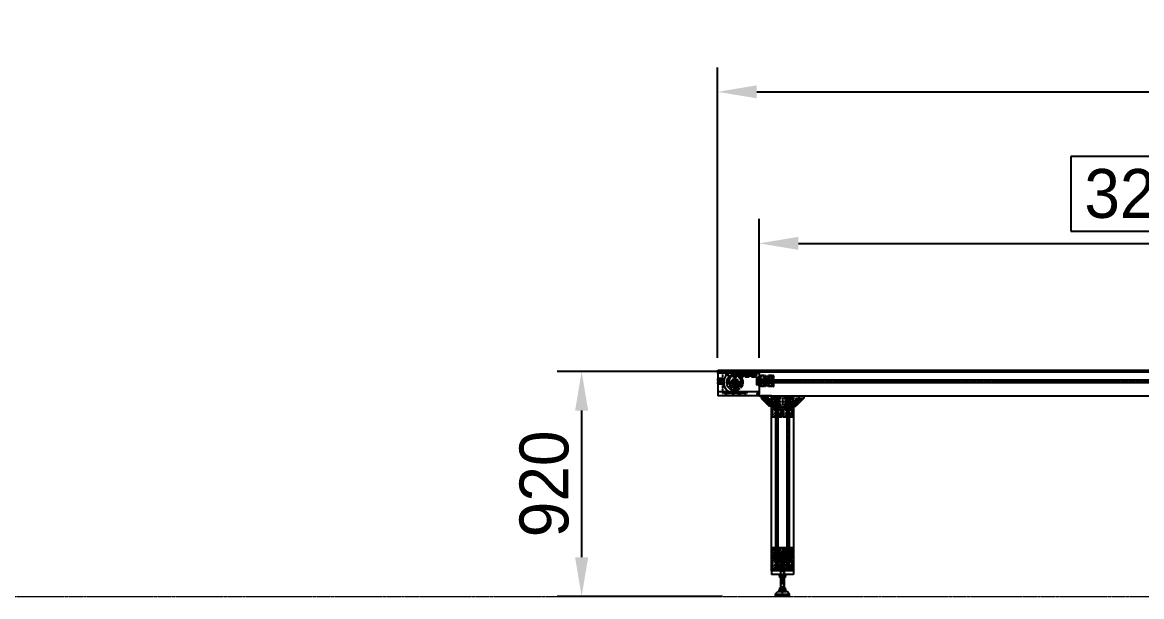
# Model space of a CAD drawing. Header units: inches. Extents: x 0 to 77285, y -118 to 40065.
# Drawn here: x 15022 to 19598, y 9719 to 12067 of the extents above; entities that cross this region are included whole.
import ezdxf

# ---------------------------------------------------------------- set-up
doc = ezdxf.new("R2010")
doc.units = ezdxf.units.IN
doc.header["$LTSCALE"] = 5
doc.header["$MEASUREMENT"] = 0
for name, pattern in [('CENTER', [2, 1.25, -0.25, 0.25, -0.25]), ('HIDDEN', [0.375, 0.25, -0.125]), ('PHANTOM', [2.5, 1.25, -0.25, 0.25, -0.25, 0.25, -0.25])]:
    doc.linetypes.add(name, pattern=pattern)
for name, color, linetype in [('11', 1, 'CENTER'), ('22', 2, 'HIDDEN'), ('44', 4, 'Continuous'), ('A', 8, 'Continuous'), ('B', 123, 'Continuous'), ('G', 231, 'Continuous'), ('T', 3, 'Continuous')]:
    doc.layers.add(name, color=color, linetype=linetype)
doc.layers.add('33', color=3, linetype='PHANTOM', lineweight=9)
doc.styles.add('SCI', font='')
doc.styles.get('SCI').set_extended_font_data('Gulim')
doc.dimstyles.new('S', dxfattribs={"dimscale": 100, "dimtxt": 2.5, "dimasz": 2, "dimexe": 1.25, "dimexo": 0.625, "dimgap": -0.625, "dimtad": 1, "dimdec": 8, "dimtxsty": 'SCI', "dimcen": 2.5, "dimclrd": 1, "dimclre": 1, "dimclrt": 7, "dimadec": 8, "dimazin": 2, "dimtfac": 1, "dimtdec": 8, "dimtmove": 0, "dimatfit": 3, "dimfxl": 1, "dimarcsym": 0})
doc.dimstyles.new('SCH', dxfattribs={"dimtxt": 2.5, "dimasz": 2, "dimexe": 1.25, "dimexo": 0.625, "dimtad": 1, "dimdec": 8, "dimtxsty": 'SCI', "dimcen": 2.5, "dimclrd": 4, "dimclre": 4, "dimclrt": 7, "dimadec": 8, "dimazin": 2, "dimtfac": 1, "dimtdec": 8, "dimtmove": 0, "dimatfit": 3, "dimfxl": 1, "dimarcsym": 0})

# ---------------------------------------------------------------- blocks, each defined once
blk = doc.blocks.new('A$C527eae81')
for p, q in [((0, 76.5), (0, 0)), ((34, 76.5), (0, 76.5)), ((34, 76.5), (34, 67.45)), ((34, 67.45), (46.5, 67.45)), ((46.5, 67.45), (46.5, 38.25)), ((93.5, 67.45), (93.5, 38.25)), ((93.5, 67.45), (106, 67.45)), ((106, 76.5), (106, 67.45)), ((170, 76.5), (106, 76.5)), ((170, 76.5), (170, 0)), ((170, 0), (0, 0)), ((46.5, 38.25), (50, 38.25)), ((90, 38.25), (93.5, 38.25))]:
    blk.add_line(p, q)
at = {"color": 7, "linetype": 'Continuous'}
for centre in [(40, 38.25), (100, 38.25)]:
    blk.add_circle(centre, 3.324, dxfattribs=at)
blk.add_arc((70, 38.25), 20, 180, 0)
at = {"layer": '11'}
for p, q in [((-3, 50.5), (23, 50.5)), ((70, 8.25), (70, 68.25)), ((156.9, 50.5), (172.1, 50.5)), ((-3, 36.5), (23, 36.5)), ((34, 38.25), (46.5, 38.25)), ((40, 32.25), (40, 44.25)), ((50, 38.25), (90, 38.25)), ((93.5, 38.25), (106, 38.25)), ((100, 32.25), (100, 44.25)), ((156.9, 36.5), (172.1, 36.5))]:
    blk.add_line(p, q, dxfattribs=at)
at = {"layer": '22'}
for p, q in [((20, 54.688), (0, 54.688)), ((0, 46.312), (20, 46.312)), ((20, 76.5), (20, 0)), ((170, 58), (159, 58)), ((159, 58), (159, 29)), ((159, 54.7), (170, 54.7)), ((159, 46.3), (170, 46.3)), ((20, 40.688), (0, 40.688)), ((0, 32.312), (20, 32.312)), ((159, 40.7), (170, 40.7)), ((159, 32.3), (170, 32.3)), ((159, 29), (170, 29))]:
    blk.add_line(p, q, dxfattribs=at)
blk.add_arc((70, 38.25), 23.5, 180, 0, dxfattribs=at)
at = {"layer": 'T'}
for p, q in [((0, 55.5), (20, 55.5)), ((20, 45.5), (0, 45.5)), ((0, 41.5), (20, 41.5)), ((20, 31.5), (0, 31.5))]:
    blk.add_line(p, q, dxfattribs=at)
at = {"layer": 'T', "linetype": 'Continuous'}
for centre in [(40, 38.25), (100, 38.25)]:
    blk.add_arc(centre, 4, 260.008247, 189.992805, dxfattribs=at)
blk = doc.blocks.new('A$C9156b573')
for p, q in [((0, 0), (0, -16.5)), ((170, 0), (0, 0)), ((170, 0), (170, -16.5)), ((170, -16.5), (0, -16.5))]:
    blk.add_line(p, q)
at = {"color": 7, "linetype": 'Continuous'}
for centre in [(35, -8.25), (163, -8.25)]:
    blk.add_circle(centre, 1.62, dxfattribs=at)
blk.add_circle((88.5, -8.25), 3.5)
at = {"layer": '11'}
for p, q in [((32, -8.25), (38, -8.25)), ((35, -11.25), (35, -5.25)), ((83.25, -8.25), (93.75, -8.25)), ((88.5, -13.5), (88.5, -3)), ((160, -8.25), (166, -8.25)), ((163, -11.25), (163, -5.25))]:
    blk.add_line(p, q, dxfattribs=at)
at = {"layer": '22'}
for p, q in [((20, 0), (20, -5.25)), ((120, -5.25), (120, 0)), ((20, -5.25), (113.62, -5.25)), ((63.5, -16.5), (63.5, -5.25)), ((113.5, -16.5), (113.5, -5.25)), ((113.5, -5.25), (120, -5.25))]:
    blk.add_line(p, q, dxfattribs=at)
at = {"layer": 'T', "linetype": 'Continuous'}
for centre in [(35, -8.25), (163, -8.25)]:
    blk.add_arc(centre, 2, 260.00825, 189.9928, dxfattribs=at)
blk = doc.blocks.new('A$Ce908c1b8')
at = {"color": 7}
for p, q in [((0, 0), (0, 5.5)), ((170, 5.5), (0, 5.5)), ((170, 0), (0, 0)), ((170, 0), (170, 5.5))]:
    blk.add_line(p, q, dxfattribs=at)
at = {"layer": 'G'}
for p, q in [((0, 12.5), (170, 12.5)), ((0, 5.5), (0, 12.5)), ((170, 5.5), (170, 12.5))]:
    blk.add_line(p, q, dxfattribs=at)
blk = doc.blocks.new('A$C24025ef2')
for p, q in [((-32.3, 8.8), (-29.2, 7)), ((-25.6, 15.7), (-29.1, 16.7)), ((-16.7, 29.1), (-15.7, 25.6)), ((-7, 29.2), (-8.8, 32.3)), ((8.8, 32.3), (7, 29.2)), ((15.7, 25.6), (16.7, 29.1)), ((29.1, 16.7), (25.6, 15.7)), ((29.2, 7), (32.3, 8.8)), ((-29.2, -7), (-32.3, -8.8)), ((-29.1, -16.7), (-25.6, -15.7)), ((-15.7, -25.6), (-16.7, -29.1)), ((-8.8, -32.3), (-7, -29.2)), ((7, -29.2), (8.8, -32.3)), ((16.7, -29.1), (15.7, -25.6)), ((25.6, -15.7), (29.1, -16.7)), ((32.3, -8.8), (29.2, -7))]:
    blk.add_line(p, q)
for radius in [15.5, 12.5]:
    blk.add_circle((0, 0), radius)
at = {"linetype": 'Continuous'}
blk.add_circle((0, 0), 8.5, dxfattribs=at)
for start, end in [(150.1523, 164.8477), (105.1523, 119.8477), (60.1523, 74.8477), (15.1523, 29.8477), (195.1523, 209.8477), (240.1523, 254.8477), (285.1523, 299.8477), (330.1523, 344.8477)]:
    blk.add_arc((0, 0), 33.5, start, end, dxfattribs=at)
for centre, start, end in [((-33.2, 0), 299.8125, 60.1875), ((-23.5, 23.5), 254.8125, 15.1875), ((0, 33.2), 209.8125, 330.1875), ((23.5, 23.5), 164.8125, 285.1875), ((33.2, 0), 119.8125, 240.1875), ((-23.5, -23.5), 344.8125, 105.1875), ((0, -33.2), 29.8125, 150.1875), ((23.5, -23.5), 74.8125, 195.1875)]:
    blk.add_arc(centre, 8.02, start, end)
at = {"layer": '11'}
for p, q in [((-34.2, 0), (34.2, 0)), ((0, -34.2), (0, 34.2))]:
    blk.add_line(p, q, dxfattribs=at)
blk.add_circle((0, 0), 33.2, dxfattribs=at)
blk = doc.blocks.new('A$Cdc005fc0')
for p, q in [((-25.4, 6), (0, 6)), ((-25.4, -6), (0, -6))]:
    blk.add_line(p, q)
for centre, radius in [((-25.4, 0), 12.1), ((-25.4, 0), 7.94), ((-25.4, 0), 1.99), ((0, 0), 12.1), ((0, 0), 7.94), ((0, 0), 1.99)]:
    blk.add_circle(centre, radius)
for centre, start, end in [((-25.4, 0), 90, 270), ((0, 0), 270, 90)]:
    blk.add_arc(centre, 6, start, end)
blk = doc.blocks.new('A$Cbf78d022')
at = {"layer": 'B'}
blk.add_line((170, 100), (70, 100), dxfattribs=at)
blk.add_arc((70, 54.8), 45.3, 90, 270, dxfattribs=at)
for name, p in [('A$C527eae81', (0, 16.5)), ('A$Ce908c1b8', (0, 93)), ('A$C9156b573', (0, 16.5))]:
    blk.add_blockref(name, p)
at = {"layer": '22'}
blk.add_blockref('A$C24025ef2', (70, 54.8), dxfattribs=at)
at = {"layer": 'B'}
for p in [(95.4, 87.9), (146.2, 87.9)]:
    blk.add_blockref('A$Cdc005fc0', p, dxfattribs=at)
blk = doc.blocks.new('E0104-20170619.11435441E')
for p, q in [((-30, 6), (-30, 21)), ((-30, 6), (-29, 6)), ((-29, 5), (-29, 6)), ((-29, 5), (-24, 5)), ((-6, 22.5), (-28.5, 22.5)), ((-28, 10.5), (-28, 19.5)), ((-28, 10.5), (-26, 10.5)), ((-10.5, 20.5), (-27, 20.5)), ((-26, 10.5), (-26, 12.5)), ((-26, 12.5), (-20.4, 12.5)), ((-22.4, 12.5), (-24.1, 12.5)), ((-23, 10.5), (-24.1, 10.5)), ((-24, 10.5), (-21, 10.5)), ((-24, 5), (-24, 10.5)), ((-21, 10.5), (-18, 8.5)), ((-20.4, 12.5), (-16, 9.6)), ((-18, -8.5), (-18, 8.5)), ((-16, 1), (-16, 9.6)), ((-16, 1), (-9.9, 1)), ((-10.5, 18.5), (-12.5, 18.5)), ((-12.5, 18.5), (-12.5, 12.9)), ((-12.5, 12.9), (-7.9, 6.1)), ((-10.5, 20.5), (-10.5, 18.5)), ((-10.5, 16.5), (-10.5, 13.5)), ((-5, 16.5), (-10.5, 16.5)), ((-10.5, 13.5), (-6.5, 7.6)), ((-4.9, 1), (-7.4, 1)), ((-6, 22.5), (-6, 21.5)), ((-5, 21.5), (-6, 21.5)), ((-4.2, 2.8), (-6, 4.5)), ((-5, 21.5), (-5, 16.5)), ((-2.8, 4.2), (-4.5, 6)), ((-1, 4.9), (-1, 7.4)), ((1, 4.9), (1, 7.4)), ((2.8, 4.2), (4.5, 6)), ((4.2, 2.8), (6, 4.5)), ((4.9, 1), (7.4, 1)), ((5, 21.5), (5, 16.5)), ((6, 21.5), (5, 21.5)), ((10.5, 16.5), (5, 16.5)), ((6, 22.5), (6, 21.5)), ((28.5, 22.5), (6, 22.5)), ((10.5, 13.5), (6.5, 7.6)), ((12.5, 12.9), (7.9, 6.1)), ((9.9, 1), (16, 1)), ((10.5, 20.5), (10.5, 18.5)), ((27, 20.5), (10.5, 20.5)), ((12.5, 18.5), (10.5, 18.5)), ((10.5, 16.5), (10.5, 13.5)), ((12.5, 18.5), (12.5, 12.9)), ((20.4, 12.5), (16, 9.6)), ((16, 1), (16, 9.6)), ((21, 10.5), (18, 8.5)), ((18, -8.5), (18, 8.5)), ((26, 12.5), (20.4, 12.5)), ((24, 10.5), (21, 10.5)), ((24, 5), (24, 10.5)), ((29, 5), (24, 5)), ((26, 10.5), (26, 12.5)), ((28, 10.5), (26, 10.5)), ((28, 10.5), (28, 19.5)), ((29, 5), (29, 6)), ((30, 6), (29, 6)), ((30, 6), (30, 21)), ((-30, -21), (-30, -6)), ((-30, -6), (-29, -6)), ((-29, -6), (-29, -5)), ((-29, -5), (-24, -5)), ((-6, -22.5), (-28.5, -22.5)), ((-28, -19.5), (-28, -10.5)), ((-28, -10.5), (-26, -10.5)), ((-10.5, -20.5), (-27, -20.5)), ((-26, -12.5), (-26, -10.5)), ((-26, -12.5), (-20.4, -12.5)), ((-24, -10.5), (-24, -5)), ((-24, -10.5), (-21, -10.5)), ((-21, -10.5), (-18, -8.5)), ((-20.4, -12.5), (-16, -9.6)), ((-16, -9.6), (-16, -1)), ((-16, -1), (-9.9, -1)), ((-12.5, -12.9), (-7.9, -6.1)), ((-12.5, -18.5), (-12.5, -12.9)), ((-10.5, -18.5), (-12.5, -18.5)), ((-10.5, -13.5), (-6.5, -7.6)), ((-10.5, -16.5), (-10.5, -13.5)), ((-5, -16.5), (-10.5, -16.5)), ((-10.5, -20.5), (-10.5, -18.5)), ((-4.9, -1), (-7.4, -1)), ((-4.2, -2.8), (-6, -4.5)), ((-6, -22.5), (-6, -21.5)), ((-5, -21.5), (-6, -21.5)), ((-5, -21.5), (-5, -16.5)), ((-2.8, -4.2), (-4.5, -6)), ((-1, -4.9), (-1, -7.4)), ((1, -4.9), (1, -7.4)), ((2.8, -4.2), (4.5, -6)), ((4.2, -2.8), (6, -4.5)), ((4.9, -1), (7.4, -1)), ((5, -21.5), (5, -16.5)), ((10.5, -16.5), (5, -16.5)), ((6, -21.5), (5, -21.5)), ((6, -22.5), (6, -21.5)), ((28.5, -22.5), (6, -22.5)), ((10.5, -13.5), (6.5, -7.6)), ((12.5, -12.9), (7.9, -6.1)), ((9.9, -1), (16, -1)), ((10.5, -16.5), (10.5, -13.5)), ((12.5, -18.5), (10.5, -18.5)), ((10.5, -20.5), (10.5, -18.5)), ((27, -20.5), (10.5, -20.5)), ((12.5, -18.5), (12.5, -12.9)), ((16, -9.6), (16, -1)), ((20.4, -12.5), (16, -9.6)), ((21, -10.5), (18, -8.5)), ((26, -12.5), (20.4, -12.5)), ((24, -10.5), (21, -10.5)), ((24, -10.5), (24, -5)), ((29, -5), (24, -5)), ((26, -12.5), (26, -10.5)), ((28, -10.5), (26, -10.5)), ((28, -19.5), (28, -10.5)), ((29, -6), (29, -5)), ((30, -6), (29, -6)), ((30, -21), (30, -6))]:
    blk.add_line(p, q)
for centre, radius, start, end in [((-28.5, 21), 1.5, 90, 180), ((-27, 19.5), 1, 90, 180), ((0, 0), 10, 142.644, 174.2608), ((0, 0), 7.5, 172.3377, 187.6623), ((0, 0), 10, 49.1403, 130.8597), ((0, 0), 7.5, 127.3377, 142.6623), ((0, 0), 5, 146.537, 168.463), ((0, 0), 5, 101.537, 123.463), ((0, 0), 7.5, 82.3377, 97.6623), ((0, 0), 5, 56.537, 78.463), ((0, 0), 5, 11.537, 33.463), ((0, 0), 7.5, 37.3377, 52.6623), ((0, 0), 7.5, 352.3377, 7.6623), ((0, 0), 10, 5.7392, 39.0281), ((0, 0), 10, 5.7392, 37.356), ((27, 19.5), 1, 0, 90), ((28.5, 21), 1.5, 0, 90), ((-28.5, -21), 1.5, 180, 270), ((-27, -19.5), 1, 180, 270), ((0, 0), 10, 185.7392, 217.356), ((0, 0), 10, 229.1403, 309.2607), ((0, 0), 7.5, 217.3377, 232.6623), ((0, 0), 5, 191.537, 213.463), ((0, 0), 10, 243.4796, 310.8597), ((0, 0), 5, 236.537, 258.463), ((0, 0), 7.5, 262.3377, 277.6623), ((0, 0), 5, 281.537, 303.463), ((0, 0), 5, 326.537, 348.463), ((0, 0), 7.5, 307.3377, 322.6623), ((0, 0), 10, 320.9719, 354.2608), ((0, 0), 10, 322.644, 354.2608), ((27, -19.5), 1, 270, 0), ((28.5, -21), 1.5, 270, 0)]:
    blk.add_arc(centre, radius, start, end)
at = {"layer": '11'}
for p, q in [((0, -22.5), (0, 22.5)), ((30, 0), (-30, 0))]:
    blk.add_line(p, q, dxfattribs=at)
blk = doc.blocks.new('A$C70ac2070')
for p, q in [((170, -7), (7130, -7)), ((170, -40.5), (7130, -40.5)), ((170, -50.5), (7130, -50.5)), ((170, -105.5), (7130, -105.5))]:
    blk.add_line(p, q)
at = {"layer": '11'}
blk.add_line((170, -45.5), (7130, -45.5), dxfattribs=at)
at = {"layer": 'B'}
blk.add_line((170, -5.5), (7130, -5.5), dxfattribs=at)
at = {"layer": 'G'}
blk.add_line((170, 0), (7130, 0), dxfattribs=at)
blk.add_blockref('A$Cbf78d022', (0, -105.5))
at = {"layer": '22'}
blk.add_blockref('E0104-20170619.11435441E', (200, -45.5), dxfattribs=at)
blk = doc.blocks.new('A$C47db6cef')
at = {"ltscale": 0.506191}
for p, q in [((0, 43), (0, 28.5)), ((0, 28.5), (1.5, 28.5)), ((0, 28.5), (0, 16.5)), ((0, 16.5), (0, 2)), ((1.5, 16.5), (0, 16.5)), ((1.5, 28.5), (1.5, 27.5)), ((1.5, 27.5), (6, 27.5)), ((1.5, 17.5), (1.5, 16.5)), ((6, 17.5), (1.5, 17.5)), ((16.5, 45), (2, 45)), ((2, 0), (16.5, 0)), ((3.1, 40.5), (2.3, 41.3)), ((2.3, 35.7), (3.1, 36.5)), ((3.1, 8.5), (2.3, 9.3)), ((2.3, 3.7), (3.1, 4.5)), ((3.7, 42.7), (4.5, 41.9)), ((4.5, 35.1), (3.7, 34.3)), ((3.7, 10.7), (4.5, 9.9)), ((4.5, 3.1), (3.7, 2.3)), ((6, 32.5), (10.5, 32.5)), ((6, 27.5), (6, 29.5)), ((6, 15.5), (6, 17.5)), ((10.5, 12.5), (6, 12.5)), ((8.5, 41.9), (9.3, 42.7)), ((9.3, 34.3), (8.5, 35.1)), ((8.5, 9.9), (9.3, 10.7)), ((9.3, 2.3), (8.5, 3.1)), ((10.7, 41.3), (9.9, 40.5)), ((9.9, 36.5), (10.7, 35.7)), ((10.7, 9.3), (9.9, 8.5)), ((9.9, 4.5), (10.7, 3.7)), ((10.5, 32.5), (14, 29)), ((14, 16), (10.5, 12.5)), ((12.5, 34.5), (12.5, 39)), ((16, 31), (12.5, 34.5)), ((12.5, 10.5), (16, 14)), ((12.5, 6), (12.5, 10.5)), ((14, 29), (14, 22.8)), ((14, 22.8), (14.3, 22.5)), ((14.3, 22.5), (14, 22.2)), ((14, 22.2), (14, 16)), ((15.5, 39), (17.5, 39)), ((17.5, 6), (15.5, 6)), ((22.2, 31), (16, 31)), ((16, 26.3), (16, 28)), ((19.5, 24.2), (16, 26.3)), ((16, 18.7), (19.5, 20.8)), ((16, 17), (16, 18.7)), ((16, 14), (22.2, 14)), ((16.5, 43.5), (16.5, 45)), ((28.5, 45), (16.5, 45)), ((17.5, 43.5), (16.5, 43.5)), ((16.5, 1.5), (17.5, 1.5)), ((16.5, 0), (16.5, 1.5)), ((16.5, 0), (28.5, 0)), ((17, 29), (18.7, 29)), ((18.7, 16), (17, 16)), ((17.5, 39), (17.5, 43.5)), ((17.5, 1.5), (17.5, 6)), ((18.7, 29), (20.8, 25.5)), ((20.8, 19.5), (18.7, 16)), ((22.5, 30.7), (22.2, 31)), ((22.2, 14), (22.5, 14.3)), ((22.8, 31), (22.5, 30.7)), ((22.5, 14.3), (22.8, 14)), ((29, 31), (22.8, 31)), ((22.8, 14), (29, 14)), ((24.2, 25.5), (26.3, 29)), ((26.3, 16), (24.2, 19.5)), ((29, 26.3), (25.5, 24.2)), ((25.5, 20.8), (29, 18.7)), ((26.3, 29), (28, 29)), ((28, 16), (26.3, 16)), ((27.5, 43.5), (27.5, 39)), ((28.5, 43.5), (27.5, 43.5)), ((27.5, 39), (29.5, 39)), ((27.5, 6), (27.5, 1.5)), ((29.5, 6), (27.5, 6)), ((27.5, 1.5), (28.5, 1.5)), ((28.5, 45), (28.5, 43.5)), ((36.5, 45), (28.5, 45)), ((28.5, 1.5), (28.5, 0)), ((28.5, 0), (35.5, 0)), ((32.5, 34.5), (29, 31)), ((29, 28), (29, 26.3)), ((29, 18.7), (29, 17)), ((29, 14), (32.5, 10.5)), ((31, 29), (35, 33)), ((31, 16), (31, 29)), ((35, 12), (31, 16)), ((32.5, 39), (32.5, 34.5)), ((32.5, 10.5), (32.5, 6)), ((35, 33), (35, 39.5)), ((35, 5.5), (35, 12)), ((35.5, 0), (36, 0.5)), ((36, 0.5), (44.7, 0.5)), ((37, 44.5), (36.5, 45)), ((44.7, 44.5), (37, 44.5)), ((37.5, 42), (52.5, 42)), ((52.5, 3), (37.5, 3)), ((45, 44.2), (44.7, 44.5)), ((44.7, 0.5), (45, 0.8)), ((45.3, 44.5), (45, 44.2)), ((45, 0.8), (45.3, 0.5)), ((53, 44.5), (45.3, 44.5)), ((45.3, 0.5), (54, 0.5)), ((53.5, 45), (53, 44.5)), ((61.5, 45), (53.5, 45)), ((54, 0.5), (54.5, 0)), ((55, 39.5), (55, 33)), ((55, 33), (59, 29)), ((59, 16), (55, 12)), ((55, 12), (55, 5.5)), ((57.5, 34.5), (57.5, 39)), ((61, 31), (57.5, 34.5)), ((57.5, 10.5), (61, 14)), ((57.5, 6), (57.5, 10.5)), ((59, 29), (59, 16)), ((60.5, 39), (62.5, 39)), ((62.5, 6), (60.5, 6)), ((67.2, 31), (61, 31)), ((61, 26.3), (61, 28)), ((64.5, 24.2), (61, 26.3)), ((61, 18.7), (64.5, 20.8)), ((61, 17), (61, 18.7)), ((61, 14), (67.2, 14)), ((61.5, 43.5), (61.5, 45)), ((73.5, 45), (61.5, 45)), ((62.5, 43.5), (61.5, 43.5)), ((61.5, 1.5), (62.5, 1.5)), ((61.5, 0), (61.5, 1.5)), ((62, 29), (63.7, 29)), ((63.7, 16), (62, 16)), ((62.5, 39), (62.5, 43.5)), ((62.5, 1.5), (62.5, 6)), ((63.7, 29), (65.8, 25.5)), ((65.8, 19.5), (63.7, 16)), ((67.5, 30.7), (67.2, 31)), ((67.2, 14), (67.5, 14.3)), ((67.8, 31), (67.5, 30.7)), ((67.5, 14.3), (67.8, 14)), ((74, 31), (67.8, 31)), ((67.8, 14), (74, 14)), ((69.2, 25.5), (71.3, 29)), ((71.3, 16), (69.2, 19.5)), ((74, 26.3), (70.5, 24.2)), ((70.5, 20.8), (74, 18.7)), ((71.3, 29), (73, 29)), ((73, 16), (71.3, 16)), ((72.5, 43.5), (72.5, 39)), ((73.5, 43.5), (72.5, 43.5)), ((72.5, 39), (74.5, 39)), ((72.5, 6), (72.5, 1.5)), ((74.5, 6), (72.5, 6)), ((72.5, 1.5), (73.5, 1.5)), ((73.5, 45), (73.5, 43.5)), ((88, 45), (73.5, 45)), ((73.5, 1.5), (73.5, 0)), ((77.5, 34.5), (74, 31)), ((74, 28), (74, 26.3)), ((74, 18.7), (74, 17)), ((74, 14), (77.5, 10.5)), ((75.7, 22.5), (76, 22.8)), ((76, 22.2), (75.7, 22.5)), ((76, 29), (79.5, 32.5)), ((76, 22.8), (76, 29)), ((76, 16), (76, 22.2)), ((79.5, 12.5), (76, 16)), ((77.5, 39), (77.5, 34.5)), ((77.5, 10.5), (77.5, 6)), ((80.1, 40.5), (79.3, 41.3)), ((79.3, 35.7), (80.1, 36.5)), ((80.1, 8.5), (79.3, 9.3)), ((79.3, 3.7), (80.1, 4.5)), ((79.5, 32.5), (84, 32.5)), ((84, 12.5), (79.5, 12.5)), ((80.7, 42.7), (81.5, 41.9)), ((81.5, 35.1), (80.7, 34.3)), ((80.7, 10.7), (81.5, 9.9)), ((81.5, 3.1), (80.7, 2.3)), ((84, 29.5), (84, 27.5)), ((84, 27.5), (88.5, 27.5)), ((84, 17.5), (84, 15.5)), ((88.5, 17.5), (84, 17.5)), ((85.5, 41.9), (86.3, 42.7)), ((86.3, 34.3), (85.5, 35.1)), ((85.5, 9.9), (86.3, 10.7)), ((86.3, 2.3), (85.5, 3.1)), ((87.7, 41.3), (86.9, 40.5)), ((86.9, 36.5), (87.7, 35.7)), ((87.7, 9.3), (86.9, 8.5)), ((86.9, 4.5), (87.7, 3.7)), ((88.5, 28.5), (90, 28.5)), ((88.5, 27.5), (88.5, 28.5)), ((88.5, 16.5), (88.5, 17.5)), ((90, 16.5), (88.5, 16.5)), ((90, 28.5), (90, 43)), ((90, 16.5), (90, 28.5)), ((90, 2), (90, 16.5))]:
    blk.add_line(p, q, dxfattribs=at)
for p, q in [((54.5, 0), (61.5, 0)), ((61.5, 0), (73.5, 0)), ((73.5, 0), (88, 0))]:
    blk.add_line(p, q)
for centre, radius, start, end in [((2, 43), 2, 90, 180), ((2, 2), 2, 180, 270), ((6.5, 38.5), 5, 123.463, 146.537), ((6.5, 38.5), 5, 213.463, 236.537), ((6.5, 6.5), 5, 123.463, 146.537), ((6.5, 6.5), 5, 213.463, 236.537), ((6.5, 38.5), 4, 149.4775, 210.5225), ((6.5, 6.5), 4, 149.4775, 210.5225), ((6.5, 38.5), 4, 59.4775, 120.5225), ((6.5, 38.5), 4, 239.4775, 300.5225), ((6, 31), 1.5, 90, 270), ((6, 14), 1.5, 90, 270), ((6.5, 6.5), 4, 59.4775, 120.5225), ((6.5, 6.5), 4, 239.4775, 300.5225), ((6.5, 38.5), 5, 33.463, 56.537), ((6.5, 38.5), 5, 303.463, 326.537), ((6.5, 6.5), 5, 33.463, 56.537), ((6.5, 6.5), 5, 303.463, 326.537), ((6.5, 38.5), 4, 329.4775, 30.5225), ((6.5, 6.5), 4, 329.4775, 30.5225), ((14, 39), 1.5, 0, 180), ((14, 6), 1.5, 180, 0), ((17, 28), 1, 90, 180), ((17, 17), 1, 180, 270), ((22.5, 22.5), 3.5, 150, 210), ((22.5, 22.5), 3.5, 60, 120), ((22.5, 22.5), 3.5, 240, 300), ((22.5, 22.5), 3.5, 330, 30), ((28, 28), 1, 0, 90), ((28, 17), 1, 270, 0), ((31, 39), 1.5, 0, 180), ((31, 6), 1.5, 180, 0), ((37.5, 39.5), 2.5, 90, 180), ((37.5, 5.5), 2.5, 180, 270), ((52.5, 39.5), 2.5, 0, 90), ((52.5, 5.5), 2.5, 270, 0), ((59, 39), 1.5, 0, 180), ((59, 6), 1.5, 180, 0), ((62, 28), 1, 90, 180), ((62, 17), 1, 180, 270), ((67.5, 22.5), 3.5, 150, 210), ((67.5, 22.5), 3.5, 60, 120), ((67.5, 22.5), 3.5, 240, 300), ((67.5, 22.5), 3.5, 330, 30), ((73, 28), 1, 0, 90), ((73, 17), 1, 270, 0), ((76, 39), 1.5, 0, 180), ((76, 6), 1.5, 180, 0), ((83.5, 38.5), 5, 123.463, 146.537), ((83.5, 38.5), 5, 213.463, 236.537), ((83.5, 6.5), 5, 123.463, 146.537), ((83.5, 6.5), 5, 213.463, 236.537), ((83.5, 38.5), 4, 149.4775, 210.5225), ((83.5, 6.5), 4, 149.4775, 210.5225), ((83.5, 38.5), 4, 59.4775, 120.5225), ((83.5, 38.5), 4, 239.4775, 300.5225), ((83.5, 6.5), 4, 59.4775, 120.5225), ((83.5, 6.5), 4, 239.4775, 300.5225), ((84, 31), 1.5, 270, 90), ((84, 14), 1.5, 270, 90), ((83.5, 38.5), 5, 33.463, 56.537), ((83.5, 38.5), 5, 303.463, 326.537), ((83.5, 6.5), 5, 33.463, 56.537), ((83.5, 6.5), 5, 303.463, 326.537), ((83.5, 38.5), 4, 329.4775, 30.5225), ((83.5, 6.5), 4, 329.4775, 30.5225), ((88, 43), 2, 0, 90), ((88, 2), 2, 270, 0)]:
    blk.add_arc(centre, radius, start, end, dxfattribs=at)
at = {"layer": '11', "ltscale": 0.506191}
for p, q in [((90, 22.5), (0, 22.5)), ((22.5, 45), (22.5, 0)), ((67.5, 0), (67.5, 45))]:
    blk.add_line(p, q, dxfattribs=at)
at = {"layer": '11'}
blk.add_line((45, 45), (45, 0), dxfattribs=at)
at = {"layer": 'A', "ltscale": 0.506191}
for p, q in [((0, 45), (0, 43)), ((2, 45), (0, 45)), ((0, 2), (0, 0)), ((0, 0), (2, 0)), ((35.5, 0), (54.5, 0)), ((53.5, 45), (36.5, 45)), ((90, 45), (88, 45)), ((90, 43), (90, 45)), ((90, 0), (90, 2))]:
    blk.add_line(p, q, dxfattribs=at)
at = {"layer": 'A'}
blk.add_line((88, 0), (90, 0), dxfattribs=at)
blk = doc.blocks.new('af!@$!2^^&&@$aD읾ㅇㄹA$C5BB358B1')
for p, q in [((1.7, 42), (43.7, 42)), ((1.7, 42), (1.7, 0)), ((12.2, 32.5), (11.2, 31.5)), ((43.7, 32.5), (11.2, 0)), ((11.2, 31.5), (11.2, 0)), ((11.2, 24.7), (12.7, 24.7)), ((11.2, 4), (11.2, 24.5)), ((12.7, 4.2), (11.2, 4.2)), ((12.2, 32.5), (43.7, 32.5)), ((12.7, 24.7), (12.7, 4.2)), ((12.7, 24.7), (14, 22)), ((14, 7), (12.7, 4.2)), ((14, 32.5), (34.5, 32.5)), ((14, 31), (14, 32.5)), ((34.5, 31), (14, 31)), ((16.7, 29.7), (14, 31)), ((14, 22), (18.6, 22)), ((18.6, 18.3), (14, 18.3)), ((18.6, 10.7), (14, 10.7)), ((18.6, 7), (14, 7)), ((16.7, 25.1), (16.7, 29.7)), ((17.8, 24.5), (16.7, 25.1)), ((30.7, 24.5), (17.8, 24.5)), ((18.6, 22), (19.2, 20.9)), ((19.2, 8.1), (18.6, 7)), ((19.2, 20.9), (19.2, 8.1)), ((19.9, 18.5), (19.2, 18.5)), ((19.9, 10.5), (19.2, 10.5)), ((19.9, 18.5), (19.9, 10.5)), ((20.7, 17.7), (19.9, 18.5)), ((20.7, 11.3), (19.9, 10.5)), ((20.2, 23.8), (20.2, 24.5)), ((28.2, 23.8), (20.2, 23.8)), ((21, 23), (20.2, 23.8)), ((20.5, 25.1), (20.5, 29.7)), ((20.7, 17.7), (20.7, 11.3)), ((27.4, 23), (21, 23)), ((27.4, 23), (28.2, 23.8)), ((28, 25.1), (28, 29.7)), ((28.2, 23.8), (28.2, 24.5)), ((31.7, 25.1), (30.7, 24.5)), ((34.5, 31), (31.7, 29.7)), ((31.7, 29.7), (31.7, 25.1)), ((34.5, 32.5), (34.5, 31)), ((43.7, 42), (43.7, 32.5)), ((1.7, 0), (11.2, 0))]:
    blk.add_line(p, q)
for centre, radius, start, end in [((11.6, 20.1), 3.06, 322.1211, 37.8789), ((3.4, 14.5), 11.3, 340.5288, 19.4712), ((11.6, 8.9), 3.06, 322.1211, 37.8789), ((18.6, 32.1), 3.06, 232.1211, 307.8789), ((18.6, 27.6), 3.06, 232.1211, 307.8789), ((16.2, 20.1), 3.06, 322.1211, 37.8789), ((8, 14.5), 11.3, 340.5288, 19.4712), ((16.2, 8.9), 3.06, 322.1211, 37.8789), ((24.2, 40.3), 11.3, 250.5288, 289.4712), ((24.2, 35.8), 11.3, 250.5288, 289.4712), ((29.9, 32.1), 3.06, 232.1211, 307.8789), ((29.9, 27.6), 3.06, 232.1211, 307.8789)]:
    blk.add_arc(centre, radius, start, end)
at = {"layer": '11'}
for p, q in [((21.8, 14.5), (0, 14.5)), ((24.2, 20.7), (24.2, 44))]:
    blk.add_line(p, q, dxfattribs=at)
blk = doc.blocks.new('A$C632A6005')
for p, q in [((-21.5, 0), (-21.5, -40)), ((21.5, 0), (-21.5, 0)), ((-19.5, -42), (19.6, -42)), ((-17.5, -40), (-17.5, -11.5)), ((-15.5, -9.5), (15.5, -9.5)), ((10.3, -9.5), (-10.2, -9.5)), ((-10.2, -9.5), (-10.2, -11)), ((-10.2, -11), (10.3, -11)), ((-10.2, -11), (-7.5, -12.3)), ((-7.5, -12.3), (-7.5, -16.9)), ((-7.5, -16.9), (-6.4, -17.5)), ((-3.8, -24.5), (-7.5, -31)), ((-7.5, -31), (-3.8, -37.5)), ((-6.4, -17.5), (6.4, -17.5)), ((-4, -18.2), (-4, -17.5)), ((-4, -18.2), (4, -18.2)), ((-3.2, -19), (-4, -18.2)), ((-3.8, -16.9), (-3.8, -12.3)), ((3.8, -24.5), (-3.8, -24.5)), ((-3.8, -37.5), (3.8, -37.5)), ((-3.2, -19), (3.2, -19)), ((3.2, -19), (4, -18.2)), ((3.8, -16.9), (3.8, -12.3)), ((7.5, -31), (3.8, -24.5)), ((3.8, -37.5), (7.5, -31)), ((4, -18.2), (4, -17.5)), ((6.4, -17.5), (7.5, -16.9)), ((7.5, -12.3), (10.3, -11)), ((7.5, -16.9), (7.5, -12.3)), ((10.3, -11), (10.3, -9.5)), ((17.5, -40), (17.5, -11.5)), ((21.5, -40.1), (21.5, 0))]:
    blk.add_line(p, q)
for radius in [10.2, 6.5, 4, 3.2]:
    blk.add_circle((0, -31), radius)
for centre, radius, start, end in [((-19.5, -40), 2, 180, 270), ((-19.5, -40), 2, 270, 0), ((-15.5, -11.5), 2, 90, 180), ((-5.6, -9.9), 3.06, 232.1211, 307.8789), ((-5.6, -14.4), 3.06, 232.1211, 307.8789), ((0, -22.5), 4.1, 121.3886, 166.7272), ((0, -1.7), 11.3, 250.5288, 289.4712), ((0, -6.2), 11.3, 250.5288, 289.4712), ((0, -22.5), 4.1, 13.2728, 58.6114), ((5.6, -9.9), 3.06, 232.1211, 307.8789), ((5.6, -14.4), 3.06, 232.1211, 307.8789), ((15.5, -11.5), 2, 0, 90), ((19.5, -40), 2, 180, 270), ((19.6, -40.1), 1.9, 270, 0)]:
    blk.add_arc(centre, radius, start, end)
blk = doc.blocks.new('A$Cf1812530')
for p, q in [((-90, 0), (0, 0)), ((-90, 0), (-90, -15)), ((0, 0), (0, -15)), ((-90, -15), (0, -15))]:
    blk.add_line(p, q)
blk = doc.blocks.new('A$Ca3d7606b')
for p, q in [((-6.9, 1.3), (-6.9, 8.7)), ((-6.9, 1.3), (-6.9, 8.7)), ((-6.9, 8.7), (-6.9, 1.3)), ((6.9, 0), (-6.9, 0)), ((6.9, 0), (-6.9, 0)), ((6.9, 1.3), (6.9, 8.7)), ((6.9, 1.3), (6.9, 8.7)), ((6.9, 1.3), (6.9, 8.7))]:
    blk.add_line(p, q)
for points in [[(-13.9, 8.7), (-13.9, 1.3)], [(10.4, 10), (-10.4, 10)], [(-10.4, 0), (10.4, 0)], [(13.9, 1.3), (13.9, 8.7)]]:
    blk.add_lwpolyline(points)
for centre, radius, start, end in [((-10.4, 4.9), 5.14, 47.6569, 132.3431), ((-10.4, 5.1), 5.14, 227.6569, 312.3431), ((0, -8.6), 18.6, 68.0805, 111.9195), ((0, 18.6), 18.6, 248.0805, 291.9195), ((10.4, 4.9), 5.14, 47.6569, 132.3431), ((10.4, 5.1), 5.14, 227.6569, 312.3431)]:
    blk.add_arc(centre, radius, start, end)
blk = doc.blocks.new('A$C68f407b1')
for p, q in [((-6, 181.5), (-8, 179.5)), ((-8, 179.5), (-8, 33.5)), ((-8, 179.5), (8, 179.5)), ((6, 181.5), (-6, 181.5)), ((8, 179.5), (6, 181.5)), ((8, 33.5), (8, 179.5)), ((-29, 0), (-29, 7.5)), ((29, 7.5), (-29, 7.5)), ((29, 0), (-29, 0)), ((-27.9, 9.8), (-19.2, 19.3)), ((-17.3, 20), (-4, 20)), ((-8, 34.5), (-8, 31.5)), ((-6.9, 30.2), (-6.9, 22.8)), ((17.3, 20), (-4, 20)), ((6.9, 22.8), (6.9, 30.2)), ((8, 31.5), (8, 34.5)), ((27.9, 9.8), (19.2, 19.3)), ((29, 0), (29, 7.5))]:
    blk.add_line(p, q)
blk.add_lwpolyline([(-16.5, 20), (16.5, 20), (16.5, 21.5), (-16.5, 21.5)], close=True)
for points in [[(-13.9, 30.2), (-13.9, 22.8)], [(10.4, 31.5), (-10.4, 31.5)], [(-10.4, 21.5), (10.4, 21.5)], [(13.9, 22.8), (13.9, 30.2)]]:
    blk.add_lwpolyline(points)
for centre, radius, start, end in [((-26, 7.5), 3, 128.8507, 180), ((-17.3, 17), 3, 90, 128.8507), ((-10.4, 26.4), 5.14, 47.6569, 132.3431), ((-10.4, 26.6), 5.14, 227.6569, 312.3431), ((0, 12.9), 18.6, 68.0805, 111.9195), ((0, 40.1), 18.6, 248.0805, 291.9195), ((10.4, 26.4), 5.14, 47.6569, 132.3431), ((10.4, 26.6), 5.14, 227.6569, 312.3431), ((17.3, 17), 3, 51.1493, 90), ((26, 7.5), 3, 0, 51.1493)]:
    blk.add_arc(centre, radius, start, end)
at = {"layer": '11', "ltscale": 5}
blk.add_line((0, -1), (0, 181.5), dxfattribs=at)
at = {"layer": 'A'}
blk.add_line((8, 85), (-8, 85), dxfattribs=at)
at = {"layer": 'T'}
for p, q in [((-6.9, 34.5), (-6.9, 180.6)), ((6.9, 34.5), (6.9, 180.6)), ((-6.9, 34.5), (-8, 33.5)), ((-6.9, 34.5), (6.9, 34.5)), ((8, 33.5), (6.9, 34.5))]:
    blk.add_line(p, q, dxfattribs=at)
at = {"layer": '44', "insert": (-27.6, 1.1), "char_height": 0.64, "width": 16.63, "attachment_point": 1, "style": 'SCI'}
blk.add_mtext('Q-MASTER SM16-150-58', dxfattribs=at)
blk = doc.blocks.new('A$C916a343e')
for p, q in [((-45, 0), (45, 0)), ((-45, -715, 0), (-45, 0)), ((45, 0), (45, -715, 0)), ((45, -715, 0), (-45, -715, 0))]:
    blk.add_line(p, q)
at = {"layer": '11'}
for p, q in [((-22.5, -715, 0), (-22.5, 0)), ((22.5, 0), (22.5, -715, 0))]:
    blk.add_line(p, q, dxfattribs=at)
at = {"layer": 'A'}
for p, q in [((-27.5, -715, 0), (-27.5, 0)), ((-17.5, -715, 0), (-17.5, 0)), ((17.5, 0), (17.5, -715, 0)), ((27.5, 0), (27.5, -715, 0))]:
    blk.add_line(p, q, dxfattribs=at)
at = {"xscale": -1}
blk.add_blockref('A$Cf1812530', (-45, -715, 0), dxfattribs=at)
at = {"layer": '22', "xscale": -1}
for p in [(45, -45), (45, -665, 0)]:
    blk.add_blockref('A$C47db6cef', p, dxfattribs=at)
at = {"layer": '44', "extrusion": (0, 0, -1), "zscale": -1}
blk.add_blockref('af!@$!2^^&&@$aD읾ㅇㄹA$C5BB358B1', (43.3, -42), dxfattribs=at)
at = {"layer": '44', "extrusion": (0, 0, -1), "xscale": -1, "zscale": -1}
blk.add_blockref('af!@$!2^^&&@$aD읾ㅇㄹA$C5BB358B1', (-43.3, -42), dxfattribs=at)
at = {"layer": '44', "xscale": -1}
for p in [(-22.5, -45), (22.5, -45), (-22.5, -665, 0), (22.5, -665, 0)]:
    blk.add_blockref('A$C632A6005', p, dxfattribs=at)
at = {"layer": '44'}
for name, p in [('A$C68f407b1', (0, -820, 0)), ('A$Ca3d7606b', (0, -740, 0))]:
    blk.add_blockref(name, p, dxfattribs=at)
blk = doc.blocks.new('*D547')
at = {"color": 1, "lineweight": -2, "transparency": 16777216}
for p, q in [((20001.3, 11518.9), (19308, 11518.9)), ((19308, 11518.9), (19308, 11213.6)), ((20001.3, 11213.6), (20001.3, 11518.9)), ((18034.6, 10695.6), (18034.6, 11263.6)), ((21274.6, 10695.6), (21274.6, 11263.6)), ((19308, 11213.6), (20001.3, 11213.6)), ((18194.6, 11163.6), (21114.6, 11163.6))]:
    blk.add_line(p, q, dxfattribs=at)
at = {"color": 1, "transparency": 16777216}
for points in [[(18194.6, 11190.2), (18194.6, 11136.9), (18034.6, 11163.6)], [(21114.6, 11190.2), (21114.6, 11136.9), (21274.6, 11163.6)]]:
    blk.add_solid(points, dxfattribs=at)
at = {"layer": 'Defpoints', "color": 0, "transparency": 16777216}
for p in [(21274.6, 11163.6), (18034.6, 10645.6), (21274.6, 10645.6)]:
    blk.add_point(p, dxfattribs=at)
at = {"color": 7, "transparency": 16777216, "insert": (19654.6, 11366.2), "char_height": 200, "attachment_point": 5, "style": 'SCI'}
blk.add_mtext('3240', dxfattribs=at)
blk = doc.blocks.new('*D560')
at = {"color": 4, "lineweight": -2, "transparency": 16777216}
for p, q in [((17884.6, 10640.1), (17208.6, 10640.1)), ((17308.6, 10480.1), (17308.6, 9880.1)), ((17884.6, 9720.1), (17208.6, 9720.1))]:
    blk.add_line(p, q, dxfattribs=at)
at = {"color": 4, "transparency": 16777216}
for points in [[(17281.9, 10480.1), (17335.2, 10480.1), (17308.6, 10640.1)], [(17281.9, 9880.1), (17335.2, 9880.1), (17308.6, 9720.1)]]:
    blk.add_solid(points, dxfattribs=at)
at = {"layer": 'Defpoints', "color": 0, "transparency": 16777216}
for p in [(17934.6, 10640.1), (17308.6, 9720.1), (17934.6, 9720.1)]:
    blk.add_point(p, dxfattribs=at)
at = {"color": 7, "transparency": 16777216, "insert": (17156, 10180.1), "char_height": 200, "attachment_point": 5, "rotation": 90, "style": 'SCI'}
blk.add_mtext('920', dxfattribs=at)
blk = doc.blocks.new('*D561')
at = {"color": 4, "lineweight": -2, "transparency": 16777216}
for p, q in [((17864.6, 10695.6), (17864.6, 11883.1)), ((25274.6, 10695.6), (25274.6, 11883.1)), ((18024.6, 11783.1), (25114.6, 11783.1))]:
    blk.add_line(p, q, dxfattribs=at)
at = {"color": 4, "transparency": 16777216}
for points in [[(18024.6, 11809.8), (18024.6, 11756.5), (17864.6, 11783.1)], [(25114.6, 11809.8), (25114.6, 11756.5), (25274.6, 11783.1)]]:
    blk.add_solid(points, dxfattribs=at)
at = {"layer": 'Defpoints', "color": 0, "transparency": 16777216}
for p in [(25274.6, 11783.1), (17864.6, 10645.6), (25274.6, 10645.6)]:
    blk.add_point(p, dxfattribs=at)
at = {"color": 7, "transparency": 16777216, "insert": (21569.6, 11935.9), "char_height": 200, "attachment_point": 5, "style": 'SCI'}
blk.add_mtext('7410', dxfattribs=at)

msp = doc.modelspace()

# ---------------------------------------------------------------- linework, layer by layer
at = {"layer": '33'}
msp.add_line((12062.6504291, 9720.13160737), (38972.6497809, 9720.13160737), dxfattribs=at)

# ---------------------------------------------------------------- block references
for name, p in [('A$C70ac2070', (17864.6497809, 10645.63160737)), ('A$C916a343e', (18129.6497809, 10540.13160737))]:
    msp.add_blockref(name, p)

# ---------------------------------------------------------------- dimensions: what is measured, and where the dimension line sits
for base, p1, p2, dimstyle, picture, middle in [((25274.6497808981, 11783.1277994918), (17864.6497808981, 10645.6316073747), (25274.6497808981, 10645.6316073747), 'SCH', '*D561', (21569.6497808981, 11935.9240711296)), ((21274.6497808981, 11163.5525083466), (18034.6497808981, 10645.6316073747), (21274.6497808981, 10645.6316073747), 'S', '*D547', (19654.6497808981, 11366.2156241921))]:
    dim = msp.add_linear_dim(base=base, p1=p1, p2=p2, dimstyle=dimstyle, override={"dimscale": 80})
    dim.commit()
    dim.dimension.update_dxf_attribs({"geometry": picture, "text_midpoint": middle})
dim = msp.add_linear_dim(base=(17308.5553827059, 9720.1316073747), p1=(17934.6497808981, 10640.1316073747), p2=(17934.6497808981, 9720.1316073747), angle=90, dimstyle='SCH', override={"dimscale": 80})
dim.commit()
dim.dimension.update_dxf_attribs({"geometry": '*D560', "text_midpoint": (17156.0254226526, 10180.1316073747)})

doc.saveas('drawing.dxf')
